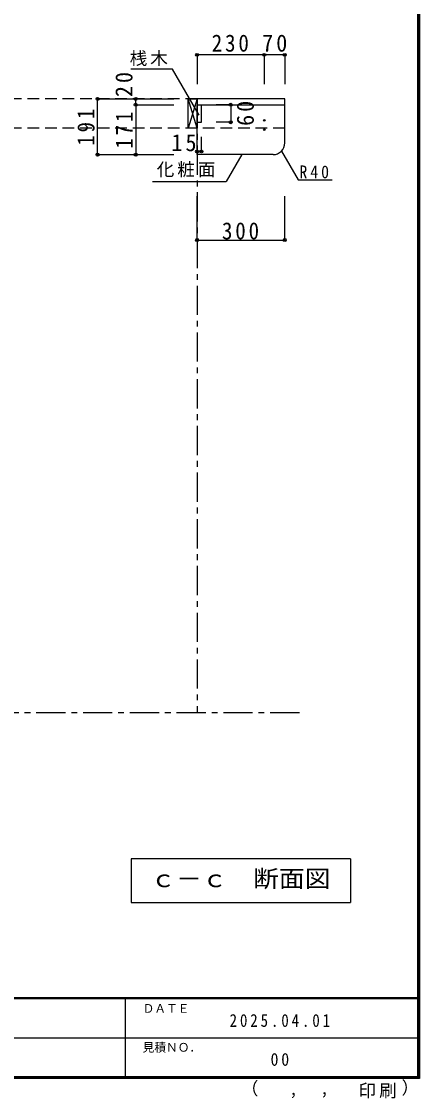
# Model space of a CAD drawing. Units: millimetres at full size, sheet at 1:20; details may follow other scales. Extents: x -3922 to 3878, y -2932 to 2722.
# Drawn here: x 2517 to 3878, y -2932 to 757 of the extents above; entities that cross this region are included whole.
import ezdxf
from ezdxf.enums import TextEntityAlignment as Align

# ---------------------------------------------------------------- set-up
doc = ezdxf.new("R2010")
doc.units = ezdxf.units.MM
doc.header["$LTSCALE"] = 20
doc.header["$PDMODE"] = 32
doc.header["$PDSIZE"] = 10
doc.linetypes.add('CHAIN1', pattern=[8, 5, -1, 1, -1])
doc.linetypes.add('DASHED2', pattern=[3, 2, -1])
for name, color, linetype in [('0-2_本体', 2, 'Continuous'), ('0-5', 4, 'Continuous'), ('0-7_桟木・巾木', 2, 'Continuous'), ('0-8_引き出し', 7, 'Continuous'), ('0-A_文字', 7, 'Continuous'), ('0-B_寸法', 4, 'Continuous'), ('F-1_枠', 6, 'Continuous'), ('F-A_文字', 7, 'Continuous')]:
    doc.layers.add(name, color=color, linetype=linetype)
doc.styles.add('ＭＳ ゴシック', font='')
doc.styles.get('ＭＳ ゴシック').set_extended_font_data('MS Gothic')

msp = doc.modelspace()

# ---------------------------------------------------------------- linework, layer by layer
at = {"layer": '0-2_本体'}
for p, q in [((3117.47, 491.73), (3117.47, 471.73)), ((3417.47, 491.73), (3117.47, 491.73)), ((3417.47, 471.73), (3417.47, 491.73)), ((3117.47, 471.73), (3417.47, 471.73))]:
    msp.add_line(p, q, dxfattribs=at)
at = {"layer": '0-5', "color": 3}
for p, q in [((3117.47, 471.73), (3417.47, 471.73)), ((3117.47, 300.73), (3117.47, 471.73)), ((3417.47, 340.73), (3417.47, 471.73)), ((3377.47, 300.73), (3117.47, 300.73))]:
    msp.add_line(p, q, dxfattribs=at)
at = {"layer": '0-5'}
for centre in [(3347.47, 418.23), (3347.47, 386.23)]:
    msp.add_circle(centre, 2.5, dxfattribs=at)
at = {"layer": '0-5', "color": 3}
msp.add_arc((3377.47, 340.73), 40, 270, 0, dxfattribs=at)
at = {"layer": '0-7_桟木・巾木'}
for p, q in [((3117.47, 471.73), (3132.47, 471.73)), ((3117.47, 471.73), (3117.47, 430.73)), ((3132.47, 411.73), (3132.47, 471.73))]:
    msp.add_line(p, q, dxfattribs=at)
msp.add_lwpolyline([(3117.47, 411.73), (3128.96, 411.73), (3132.47, 411.73)], dxfattribs=at)
at = {"layer": '0-8_引き出し', "color": 3}
for p, q in [((3087.47, 491.73), (3117.47, 491.73)), ((3087.47, 391.73), (3087.47, 491.73)), ((3117.47, 491.73), (3117.47, 391.73)), ((3117.47, 391.73), (3087.47, 391.73))]:
    msp.add_line(p, q, dxfattribs=at)
at = {"layer": '0-8_引き出し'}
for p, q in [((3117.47, 391.73), (3087.47, 491.73)), ((3117.47, 491.73), (3087.47, 391.73))]:
    msp.add_line(p, q, dxfattribs=at)
at = {"layer": '0-A_文字', "linetype": 'CHAIN1'}
for p, q in [((3117.47, 491.73), (3117.47, -1611.27)), ((3467.47, -1611.27), (-3125.53, -1611.27))]:
    msp.add_line(p, q, dxfattribs=at)
at = {"layer": '0-A_文字'}
for p, q in [((3270.04, 300.73), (3216.69, 208.33)), ((3406.32, 313.02), (3462.96, 214.92)), ((2964.9, 208.33), (3216.69, 208.33)), ((3462.96, 214.92), (3580.02, 214.92)), ((3642.47, -2111.27), (3642.47, -2261.27)), ((2892.47, -2261.27), (3642.47, -2261.27))]:
    msp.add_line(p, q, dxfattribs=at)
for points in [[(3124.14, 436.27), (3033.27, 593.67), (2891.03, 593.67)], [(3642.47, -2111.27), (2892.47, -2111.27), (2892.47, -2261.27)]]:
    msp.add_lwpolyline(points, dxfattribs=at)
at = {"layer": '0-B_寸法'}
for p, q in [((3347.47, 642.73), (3117.47, 642.73)), ((3117.47, 642.73), (3117.47, 542.73)), ((3417.47, 642.73), (3347.47, 642.73)), ((3347.47, 642.73), (3347.47, 542.73)), ((3417.47, 642.73), (3417.47, 542.73)), ((2777.47, 300.73), (2777.47, 491.73)), ((2777.47, 491.73), (2907.47, 491.73)), ((2907.47, 471.73), (2907.47, 491.73)), ((2907.47, 491.73), (3037.47, 491.73)), ((2907.47, 471.73), (2907.47, 300.73)), ((2907.47, 471.73), (3037.47, 471.73)), ((3232.47, 471.73), (3182.47, 471.73)), ((3232.47, 471.73), (3232.47, 411.73)), ((3232.47, 411.73), (3182.47, 411.73)), ((3117.47, 311.73), (3117.47, 361.73)), ((3132.47, 311.73), (3132.47, 361.73)), ((2777.47, 300.73), (2907.47, 300.73)), ((2907.47, 300.73), (3037.47, 300.73)), ((3132.47, 311.73), (3117.47, 311.73)), ((3117.47, 8.33), (3117.47, 158.33)), ((3417.47, 8.33), (3417.47, 158.33)), ((3117.47, 8.33), (3417.47, 8.33))]:
    msp.add_line(p, q, dxfattribs=at)
at = {"layer": '0-B_寸法', "linetype": 'DASHED2'}
for p, q in [((3417.47, 491.73), (-3140.53, 491.73)), ((3417.47, 391.73), (-3140.53, 391.73))]:
    msp.add_line(p, q, dxfattribs=at)
at = {"layer": '0-B_寸法', "color": 7}
for p in [(3117.47, 642.73), (3347.47, 642.73), (3417.47, 642.73), (2777.47, 491.73), (2907.47, 491.73), (2907.47, 471.73), (3232.47, 471.73), (3232.47, 411.73), (2777.47, 300.73), (2907.47, 300.73), (3117.47, 311.73), (3132.47, 311.73), (3117.47, 8.33), (3417.47, 8.33)]:
    msp.add_point(p, dxfattribs=at)
at = {"layer": 'F-1_枠'}
for p, q in [((3871.3, 2722.29), (3871.3, -2864.37)), ((3874.63, 2722.29), (3874.63, -2864.37)), ((3877.97, 2722.29), (3877.97, -2864.37)), ((3877.97, -2587.71), (-3922.03, -2587.71)), ((3877.97, -2591.04), (-3922.03, -2591.04)), ((2871.3, -2591.04), (2871.3, -2857.71)), ((-22.03, -2724.37), (3871.3, -2724.38)), ((3877.97, -2857.71), (-3922.03, -2857.71)), ((3877.97, -2861.04), (-3922.03, -2861.04)), ((3877.97, -2864.37), (-3922.03, -2864.37))]:
    msp.add_line(p, q, dxfattribs=at)

# ---------------------------------------------------------------- texts
at = {"layer": '0-A_文字', "style": 'ＭＳ ゴシック', "width": 1.1}
msp.add_text('ｃ－ｃ\u3000断面図', height=58.65, dxfattribs=at).set_placement((2957.47, -2226.27), align=Align.BOTTOM_LEFT)
at = {"layer": '0-A_文字', "char_height": 43.99, "attachment_point": 7, "style": 'ＭＳ ゴシック'}
for s, insert in [('\\T1.17;桟木', (2887.06, 603.88)), ('\\T1.17;化粧面', (2979.63, 223.33)), ('\\T1.38;\\W0.9;R40', (3467.47, 219.05))]:
    msp.add_mtext(s, dxfattribs=dict(at, insert=insert))
at = {"layer": '0-B_寸法', "color": 7, "char_height": 58.65, "attachment_point": 7, "style": 'ＭＳ ゴシック'}
for s, insert in [('\\T1.27;\\W0.9;230', (3167.47, 652.73)), ('\\T1.27;\\W0.95;70', (3339.97, 652.73)), ('\\T1.27;\\W0.95;15', (3029.58, 311.73)), ('\\T1.27;\\W0.9;300', (3202.47, 9.54))]:
    msp.add_mtext(s, dxfattribs=dict(at, insert=insert))
at = {"layer": '0-B_寸法', "color": 7, "char_height": 58.65, "attachment_point": 7, "rotation": 90, "style": 'ＭＳ ゴシック'}
for s, insert in [('\\T1.27;\\W0.95;20', (2897.47, 497.88)), ('\\T1.27;\\W0.95;60', (3312.47, 399.23)), ('\\T1.27;\\W0.9;191', (2767.47, 331.23)), ('\\T1.27;\\W0.9;171', (2897.47, 321.23))]:
    msp.add_mtext(s, dxfattribs=dict(at, insert=insert))
at = {"layer": 'F-A_文字', "style": 'ＭＳ ゴシック'}
for s, height, p in [('ＤＡＴＥ', 29.33, (2931.3, -2647.71)), ('見積ＮＯ．', 29.33, (2931.3, -2781.04)), ('（', 43.99, (3267.32, -2933.25)), ('）', 43.99, (3816.9, -2930.46)), (',', 43.99, (3432.15, -2933.25)), (',', 43.99, (3538.1, -2931.39))]:
    msp.add_text(s, height=height, dxfattribs=at).set_placement(p, align=Align.BOTTOM_LEFT)
at = {"layer": 'F-A_文字', "char_height": 43.99, "attachment_point": 7, "style": 'ＭＳ ゴシック'}
for s, insert in [('\\T1.39;\\W0.85;2025.04.01', (3228.8, -2687.71)), ('\\T1.36;\\W0.9;00', (3368.8, -2821.04)), ('\\T1.17;印刷', (3670.07, -2932.32))]:
    msp.add_mtext(s, dxfattribs=dict(at, insert=insert))

doc.saveas('drawing.dxf')
